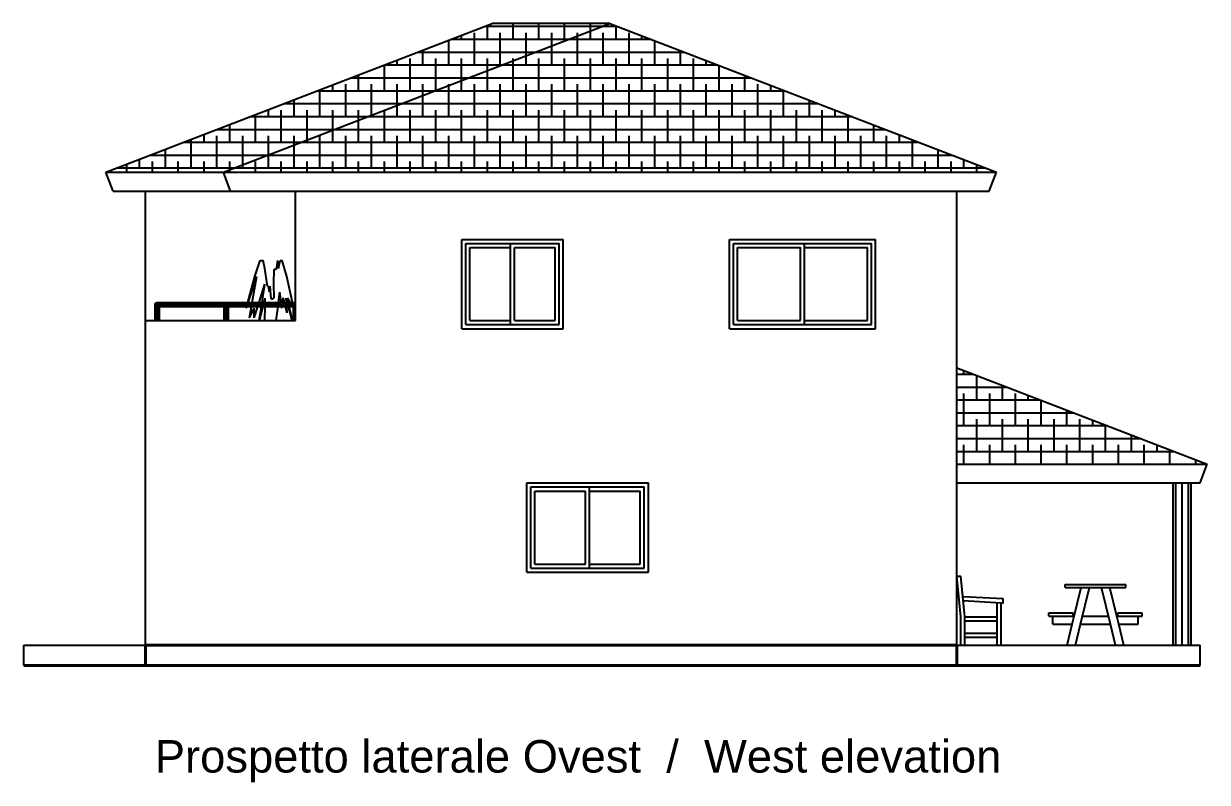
# Model space of a CAD drawing. Header units: millimetres. Extents: x 2491 to 2548.8, y 1338.3 to 1412.1.
# Drawn here: x 2511.9 to 2526.49, y 1376.28 to 1385.63 of the extents above; entities that cross this region are included whole.
import ezdxf

# ---------------------------------------------------------------- set-up
doc = ezdxf.new("R2010")
doc.units = ezdxf.units.MM
for name, color, linetype, lineweight in [('ARREDI attrezzature - furniture', 175, 'Continuous', 9), ('MURATURA sezioni - section wall', 7, 'Continuous', 40), ('PROIEZIONI - projections', 145, 'Continuous', 13), ('PROIEZIONI finissime - fine lines', 251, 'Continuous', 9)]:
    doc.layers.add(name, color=color, linetype=linetype, lineweight=lineweight)
doc.layers.add('COPERTURA - roof', color=25, linetype='Continuous')
doc.layers.add('SCRITTE - txt', color=252, linetype='Continuous')
doc.styles.get("Standard").update_dxf_attribs({"font": 'arial.ttf'})
pattern_1 = [(0, (0, 2.0912), (4e-17, 0.15875), []), (90, (0, 2.0912), (-0.15875, 0.3175), [0.396875, -0.238125])]

msp = doc.modelspace()

# ---------------------------------------------------------------- hatches: boundary and pattern name
at = {"layer": 'COPERTURA - roof'}
h = msp.add_hatch(dxfattribs=at)
h.set_pattern_fill('ANSI38', color=256, scale=0.05, angle=315, style=0)
h.set_pattern_definition(pattern_1)
h.paths.add_polyline_path([(2519.127, 1385.63), (2514.362, 1383.801), (2523.891, 1383.801)])
h.paths.add_polyline_path([(2519.127, 1385.63), (2517.677, 1385.63), (2517.295, 1385.483), (2512.912, 1383.801), (2514.362, 1383.801)])
h = msp.add_hatch(dxfattribs=at)
h.set_pattern_fill('ANSI38', color=256, scale=0.05, angle=315, style=0)
h.set_pattern_definition(pattern_1)
h.paths.add_polyline_path([(2523.399, 1380.204), (2526.49, 1380.204), (2523.4, 1381.39)])

# ---------------------------------------------------------------- linework, layer by layer
at = {"layer": 'ARREDI attrezzature - furniture', "linetype": 'Continuous', "lineweight": -3}
for p, q in [((2514.751, 1382.516), (2514.817, 1382.711)), ((2514.817, 1382.711), (2514.824, 1382.711)), ((2514.824, 1382.711), (2514.854, 1382.711)), ((2514.873, 1382.613), (2514.854, 1382.711)), ((2515.017, 1382.606), (2515.032, 1382.711)), ((2515.041, 1382.613), (2515.032, 1382.711)), ((2515.041, 1382.613), (2515.064, 1382.711)), ((2515.064, 1382.711), (2515.085, 1382.711)), ((2515.144, 1382.516), (2515.085, 1382.711)), ((2514.664, 1382.196), (2514.751, 1382.516)), ((2514.669, 1382.196), (2514.776, 1382.516)), ((2514.719, 1382.196), (2514.776, 1382.516)), ((2514.908, 1382.396), (2514.873, 1382.613)), ((2514.985, 1382.426), (2514.988, 1382.606)), ((2514.988, 1382.606), (2515.017, 1382.606)), ((2515.215, 1382.196), (2515.144, 1382.516)), ((2514.804, 1382.196), (2514.875, 1382.418)), ((2514.84, 1382.196), (2514.875, 1382.418)), ((2514.908, 1382.396), (2514.917, 1382.396)), ((2514.931, 1382.321), (2514.917, 1382.396)), ((2514.931, 1382.321), (2514.941, 1382.396)), ((2514.952, 1382.238), (2514.941, 1382.396)), ((2514.988, 1382.252), (2514.985, 1382.426)), ((2514.865, 1382.196), (2514.878, 1382.246)), ((2514.877, 1382.196), (2514.878, 1382.246)), ((2514.952, 1382.238), (2514.971, 1382.238)), ((2514.971, 1382.238), (2514.988, 1382.252)), ((2515.043, 1382.196), (2515.058, 1382.321)), ((2515.073, 1382.196), (2515.058, 1382.321)), ((2515.091, 1382.196), (2515.099, 1382.252)), ((2515.114, 1382.196), (2515.099, 1382.252)), ((2515.141, 1382.196), (2515.138, 1382.246)), ((2515.152, 1382.196), (2515.138, 1382.246)), ((2515.164, 1382.196), (2515.153, 1382.246)), ((2515.185, 1382.196), (2515.153, 1382.246)), ((2514.645, 1382.126), (2514.651, 1382.146)), ((2514.645, 1382.126), (2514.652, 1382.146)), ((2514.685, 1382.006), (2514.71, 1382.146)), ((2514.685, 1382.006), (2514.743, 1382.126)), ((2514.743, 1382.006), (2514.788, 1382.146)), ((2514.743, 1382.006), (2514.743, 1382.126)), ((2514.805, 1381.971), (2514.832, 1382.146)), ((2514.808, 1381.971), (2514.852, 1382.146)), ((2514.874, 1381.971), (2514.877, 1382.146)), ((2515.015, 1381.971), (2515.037, 1382.146)), ((2515.081, 1382.126), (2515.079, 1382.146)), ((2515.081, 1382.126), (2515.084, 1382.146)), ((2515.147, 1382.066), (2515.127, 1382.146)), ((2515.147, 1382.066), (2515.143, 1382.146)), ((2515.212, 1381.971), (2515.165, 1382.146)), ((2515.213, 1381.971), (2515.175, 1382.146)), ((2515.226, 1382.132), (2515.217, 1382.146)), ((2515.226, 1382.145), (2515.226, 1382.146)), ((2523.401, 1378.821), (2523.451, 1378.821)), ((2523.451, 1378.321), (2523.401, 1378.821)), ((2523.476, 1378.571), (2523.451, 1378.821)), ((2524.737, 1378.681), (2524.737, 1378.721)), ((2524.737, 1378.721), (2525.487, 1378.721)), ((2525.487, 1378.681), (2525.487, 1378.721)), ((2523.476, 1378.571), (2523.976, 1378.546)), ((2523.501, 1378.321), (2523.476, 1378.571)), ((2524.737, 1378.681), (2524.937, 1378.681)), ((2524.851, 1378.331), (2524.937, 1378.681)), ((2524.929, 1378.231), (2525.04, 1378.681)), ((2524.937, 1378.681), (2525.04, 1378.681)), ((2525.04, 1378.681), (2525.287, 1378.681)), ((2525.295, 1378.231), (2525.184, 1378.681)), ((2525.287, 1378.681), (2525.487, 1378.681)), ((2525.373, 1378.331), (2525.287, 1378.681)), ((2523.481, 1378.521), (2523.951, 1378.493)), ((2523.901, 1378.121), (2523.901, 1378.496)), ((2523.951, 1377.971), (2523.951, 1378.493)), ((2523.951, 1378.493), (2523.976, 1378.491)), ((2523.976, 1378.491), (2523.976, 1378.546)), ((2523.451, 1377.971), (2523.451, 1378.321)), ((2523.501, 1378.121), (2523.501, 1378.321)), ((2523.501, 1378.321), (2523.901, 1378.321)), ((2524.537, 1378.331), (2524.537, 1378.371)), ((2524.537, 1378.371), (2524.837, 1378.371)), ((2524.537, 1378.331), (2524.587, 1378.331)), ((2524.587, 1378.231), (2524.587, 1378.331)), ((2524.587, 1378.331), (2524.837, 1378.331)), ((2524.826, 1378.231), (2524.851, 1378.331)), ((2524.837, 1378.331), (2524.837, 1378.371)), ((2524.837, 1378.331), (2524.851, 1378.331)), ((2524.837, 1378.331), (2524.851, 1378.331)), ((2524.954, 1378.331), (2525.27, 1378.331)), ((2525.373, 1378.331), (2525.387, 1378.331)), ((2525.398, 1378.231), (2525.373, 1378.331)), ((2525.373, 1378.331), (2525.637, 1378.331)), ((2525.387, 1378.331), (2525.387, 1378.371)), ((2525.387, 1378.371), (2525.687, 1378.371)), ((2525.637, 1378.231), (2525.637, 1378.331)), ((2525.637, 1378.331), (2525.687, 1378.331)), ((2525.687, 1378.331), (2525.687, 1378.371)), ((2523.501, 1378.271), (2523.901, 1378.271)), ((2524.587, 1378.231), (2524.826, 1378.231)), ((2524.762, 1377.971), (2524.826, 1378.231)), ((2524.865, 1377.971), (2524.929, 1378.231)), ((2524.929, 1378.231), (2525.295, 1378.231)), ((2525.359, 1377.971), (2525.295, 1378.231)), ((2525.398, 1378.231), (2525.637, 1378.231)), ((2525.462, 1377.971), (2525.398, 1378.231)), ((2523.501, 1378.071), (2523.501, 1378.121)), ((2523.501, 1378.121), (2523.901, 1378.121)), ((2523.501, 1377.971), (2523.501, 1378.071)), ((2523.501, 1378.071), (2523.901, 1378.071)), ((2523.901, 1378.071), (2523.901, 1378.121)), ((2523.901, 1377.971), (2523.901, 1378.071)), ((2523.451, 1377.971), (2523.501, 1377.971)), ((2523.901, 1377.971), (2523.951, 1377.971))]:
    msp.add_line(p, q, dxfattribs=at)
at = {"layer": 'MURATURA sezioni - section wall'}
for p, q in [((2513.401, 1377.721), (2513.401, 1377.971)), ((2513.401, 1377.971), (2523.401, 1377.971)), ((2523.401, 1377.721), (2523.401, 1377.971)), ((2511.901, 1377.721), (2513.401, 1377.721)), ((2523.401, 1377.721), (2513.401, 1377.721)), ((2523.401, 1377.721), (2526.401, 1377.721))]:
    msp.add_line(p, q, dxfattribs=at)
at = {"layer": 'PROIEZIONI - projections', "linetype": 'Continuous', "lineweight": -3}
for p, q in [((2512.912, 1383.801), (2517.677, 1385.63)), ((2514.362, 1383.801), (2519.127, 1385.63)), ((2519.127, 1385.63), (2517.677, 1385.63)), ((2519.127, 1385.63), (2523.891, 1383.801)), ((2512.912, 1383.801), (2514.362, 1383.801)), ((2513.002, 1383.567), (2512.912, 1383.801)), ((2514.362, 1383.801), (2523.891, 1383.801)), ((2514.452, 1383.567), (2514.362, 1383.801)), ((2523.802, 1383.567), (2523.891, 1383.801)), ((2513.002, 1383.567), (2514.452, 1383.567)), ((2513.401, 1377.971), (2513.401, 1383.567)), ((2514.452, 1383.567), (2523.802, 1383.567)), ((2515.251, 1381.971), (2515.251, 1383.567)), ((2523.401, 1377.971), (2523.401, 1383.567)), ((2517.301, 1381.871), (2517.301, 1382.971)), ((2517.301, 1382.971), (2518.551, 1382.971)), ((2518.551, 1381.871), (2518.551, 1382.971)), ((2520.601, 1381.871), (2520.601, 1382.971)), ((2520.601, 1382.971), (2522.401, 1382.971)), ((2522.401, 1381.871), (2522.401, 1382.971)), ((2513.401, 1381.971), (2515.251, 1381.971)), ((2517.301, 1381.871), (2518.551, 1381.871)), ((2520.601, 1381.871), (2522.401, 1381.871)), ((2523.401, 1381.39), (2526.49, 1380.204)), ((2523.399, 1380.204), (2526.49, 1380.204)), ((2526.401, 1379.97), (2526.49, 1380.204)), ((2518.101, 1378.871), (2518.101, 1379.971)), ((2518.101, 1379.971), (2519.601, 1379.971)), ((2519.601, 1378.871), (2519.601, 1379.971)), ((2523.399, 1379.97), (2526.401, 1379.97)), ((2518.101, 1378.871), (2519.601, 1378.871))]:
    msp.add_line(p, q, dxfattribs=at)
at = {"layer": 'PROIEZIONI finissime - fine lines', "linetype": 'Continuous', "lineweight": -3}
for p, q in [((2517.351, 1381.921), (2517.351, 1382.921)), ((2517.351, 1382.921), (2518.501, 1382.921)), ((2517.401, 1381.971), (2517.401, 1382.871)), ((2517.401, 1382.871), (2517.901, 1382.871)), ((2517.901, 1381.921), (2517.901, 1382.921)), ((2517.951, 1381.971), (2517.951, 1382.871)), ((2517.951, 1382.871), (2518.451, 1382.871)), ((2518.451, 1381.971), (2518.451, 1382.871)), ((2518.501, 1381.921), (2518.501, 1382.921)), ((2520.651, 1381.921), (2520.651, 1382.921)), ((2520.651, 1382.921), (2522.351, 1382.921)), ((2520.651, 1382.921), (2521.526, 1382.921)), ((2520.701, 1381.971), (2520.701, 1382.871)), ((2520.701, 1382.871), (2521.476, 1382.871)), ((2521.476, 1381.971), (2521.476, 1382.871)), ((2521.526, 1381.921), (2521.526, 1382.921)), ((2521.526, 1382.871), (2522.301, 1382.871)), ((2522.301, 1381.971), (2522.301, 1382.871)), ((2522.351, 1381.921), (2522.351, 1382.921)), ((2513.523, 1382.171), (2513.53, 1382.188)), ((2513.523, 1381.971), (2513.523, 1382.171)), ((2513.523, 1382.171), (2515.251, 1382.171)), ((2513.53, 1382.153), (2513.523, 1382.171)), ((2513.53, 1382.188), (2513.548, 1382.196)), ((2513.53, 1382.188), (2515.251, 1382.188)), ((2513.53, 1381.971), (2513.53, 1382.153)), ((2513.548, 1382.196), (2515.251, 1382.196)), ((2513.548, 1381.971), (2513.548, 1382.171)), ((2513.566, 1381.971), (2513.566, 1382.153)), ((2513.566, 1382.153), (2514.382, 1382.153)), ((2513.573, 1381.971), (2513.573, 1382.146)), ((2513.573, 1382.146), (2514.374, 1382.146)), ((2514.374, 1381.971), (2514.374, 1382.146)), ((2514.382, 1381.971), (2514.382, 1382.153)), ((2514.399, 1381.971), (2514.399, 1382.171)), ((2514.417, 1381.971), (2514.417, 1382.153)), ((2514.417, 1382.153), (2515.233, 1382.153)), ((2514.424, 1381.971), (2514.424, 1382.146)), ((2514.424, 1382.146), (2515.226, 1382.146)), ((2515.226, 1381.971), (2515.226, 1382.146)), ((2515.233, 1381.971), (2515.233, 1382.153)), ((2517.401, 1381.971), (2517.901, 1381.971)), ((2517.951, 1381.971), (2518.451, 1381.971)), ((2520.701, 1381.971), (2521.476, 1381.971)), ((2521.526, 1381.971), (2522.301, 1381.971)), ((2517.351, 1381.921), (2518.501, 1381.921)), ((2520.651, 1381.921), (2522.351, 1381.921)), ((2520.651, 1381.921), (2521.526, 1381.921)), ((2518.151, 1378.921), (2518.151, 1379.921)), ((2518.151, 1379.921), (2519.551, 1379.921)), ((2518.151, 1379.921), (2518.876, 1379.921)), ((2518.876, 1378.921), (2518.876, 1379.921)), ((2519.551, 1378.921), (2519.551, 1379.921)), ((2526.071, 1377.971), (2526.071, 1379.97)), ((2526.103, 1377.971), (2526.103, 1379.97)), ((2526.181, 1377.971), (2526.181, 1379.97)), ((2526.258, 1377.971), (2526.258, 1379.97)), ((2526.29, 1377.971), (2526.29, 1379.97)), ((2518.201, 1378.971), (2518.201, 1379.871)), ((2518.201, 1379.871), (2518.826, 1379.871)), ((2518.826, 1378.971), (2518.826, 1379.871)), ((2518.876, 1379.871), (2519.501, 1379.871)), ((2519.501, 1378.971), (2519.501, 1379.871)), ((2518.151, 1378.921), (2519.551, 1378.921)), ((2518.151, 1378.921), (2518.876, 1378.921)), ((2518.201, 1378.971), (2518.826, 1378.971)), ((2518.876, 1378.971), (2519.501, 1378.971)), ((2511.901, 1377.721), (2511.901, 1377.971)), ((2511.901, 1377.971), (2513.401, 1377.971)), ((2523.401, 1377.971), (2526.401, 1377.971)), ((2526.401, 1377.721), (2526.401, 1377.971))]:
    msp.add_line(p, q, dxfattribs=at)

# ---------------------------------------------------------------- texts
at = {"layer": 'SCRITTE - txt'}
msp.add_text('Prospetto laterale Ovest  /  West elevation', height=0.4, dxfattribs=at).set_placement((2513.517, 1376.402))

doc.saveas('drawing.dxf')
